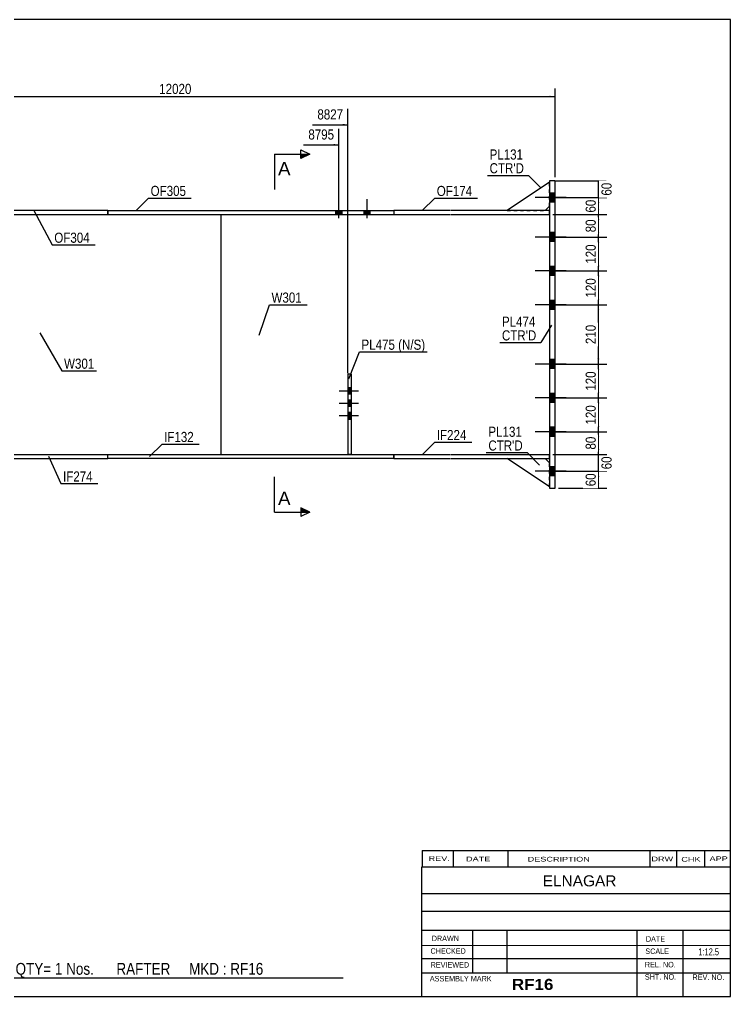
# Model space of a CAD drawing. Header units: millimetres. Extents: x 2 to 405, y 5 to 282.
# Drawn here: x 203.3 to 405, y 5 to 282 of the extents above; entities that cross this region are included whole.
import ezdxf

# ---------------------------------------------------------------- set-up
doc = ezdxf.new("R2010")
doc.units = ezdxf.units.MM
doc.linetypes.add('DXK_LINE_DOT1', pattern=[1.8814, 0.9407, -0.9407])
doc.styles.add('Arial', font='ARIAL.TTF', dxfattribs={"height": 0.2})
doc.styles.add('Arial Bold', font='ARIALBD.TTF', dxfattribs={"height": 0.2})
doc.styles.add('Arial Narrow', font='ARIALN.TTF', dxfattribs={"height": 0.2})

# ---------------------------------------------------------------- blocks, each defined once
blk = doc.blocks.new('Unknown-625697759-1211')
at = {"color": 5, "linetype": 'Continuous'}
for p, q in [((405, 282), (5, 282)), ((5, 282), (5, 5)), ((405, 5), (405, 282)), ((5, 5), (405, 5))]:
    blk.add_line(p, q, dxfattribs=at)
at = {"color": 174, "linetype": 'Continuous', "style": 'Arial'}
blk.add_text('Tekla structures', height=1.9102, rotation=90, dxfattribs=at).set_placement((4.5, 5.5))
blk = doc.blocks.new('Bolt-625697759-1243 - 1232')
at = {"linetype": 'Continuous'}
for points in [[(293.04, 226.7), (294.8, 226.7), (294.8, 227.9), (293.04, 227.9)], [(293.04, 226.69), (294.8, 226.69), (294.8, 227.89), (293.04, 227.89)], [(301.04, 226.7), (302.8, 226.7), (302.8, 227.9), (301.04, 227.9)], [(301.04, 226.69), (302.8, 226.69), (302.8, 227.89), (301.04, 227.89)]]:
    blk.add_hatch(color=3, dxfattribs=at).paths.add_polyline_path(points)
at = {"color": 3, "linetype": 'Continuous'}
for p, q in [((293.92, 225.66), (293.92, 231.1)), ((293.92, 225.65), (293.92, 231.09)), ((301.92, 225.66), (301.92, 231.1)), ((301.92, 225.65), (301.92, 231.09)), ((293.04, 226.7), (293.04, 227.9)), ((293.04, 226.69), (293.04, 227.89)), ((294.8, 226.7), (294.8, 227.9)), ((294.8, 226.69), (294.8, 227.89)), ((301.04, 226.7), (301.04, 227.9)), ((301.04, 226.69), (301.04, 227.89)), ((302.8, 226.7), (302.8, 227.9)), ((302.8, 226.69), (302.8, 227.89))]:
    blk.add_line(p, q, dxfattribs=at)
blk = doc.blocks.new('Bolt-625697759-1241 - 1232')
at = {"linetype": 'Continuous'}
for points in [[(297.44, 175.78), (297.44, 177.54), (296.48, 177.54), (296.48, 175.78)], [(297.44, 172.29), (297.44, 174.05), (296.48, 174.05), (296.48, 172.29)], [(297.44, 168.8), (297.44, 170.56), (296.48, 170.56), (296.48, 168.8)]]:
    blk.add_hatch(color=3, dxfattribs=at).paths.add_polyline_path(points)
at = {"color": 3, "linetype": 'Continuous'}
for p, q in [((297.44, 177.54), (296.48, 177.54)), ((299.44, 176.66), (294, 176.66)), ((297.44, 175.78), (296.48, 175.78)), ((299.44, 173.17), (294, 173.17)), ((297.44, 174.05), (296.48, 174.05)), ((297.44, 172.29), (296.48, 172.29)), ((299.44, 169.68), (294, 169.68)), ((297.44, 170.56), (296.48, 170.56)), ((297.44, 168.8), (296.48, 168.8))]:
    blk.add_line(p, q, dxfattribs=at)
blk = doc.blocks.new('Bolt-625697759-1245 - 1232')
at = {"linetype": 'Continuous'}
for points in [[(353.62, 232.78), (353.62, 230.22), (355.22, 230.22), (355.22, 232.78)], [(353.62, 232.78), (353.62, 230.22), (355.22, 230.22), (355.22, 232.78)], [(353.62, 221.58), (353.62, 219.02), (355.22, 219.02), (355.22, 221.58)], [(353.62, 221.58), (353.62, 219.02), (355.22, 219.02), (355.22, 221.58)], [(353.62, 211.98), (353.62, 209.42), (355.22, 209.42), (355.22, 211.98)], [(353.62, 211.98), (353.62, 209.42), (355.22, 209.42), (355.22, 211.98)], [(353.62, 202.38), (353.62, 199.82), (355.22, 199.82), (355.22, 202.38)], [(353.62, 202.38), (353.62, 199.82), (355.22, 199.82), (355.22, 202.38)], [(353.62, 185.58), (353.62, 183.02), (355.22, 183.02), (355.22, 185.58)], [(353.62, 185.58), (353.62, 183.02), (355.22, 183.02), (355.22, 185.58)], [(353.62, 175.98), (353.62, 173.42), (355.22, 173.42), (355.22, 175.98)], [(353.62, 175.98), (353.62, 173.42), (355.22, 173.42), (355.22, 175.98)], [(353.62, 166.38), (353.62, 163.82), (355.22, 163.82), (355.22, 166.38)], [(353.62, 166.38), (353.62, 163.82), (355.22, 163.82), (355.22, 166.38)], [(353.62, 155.18), (353.62, 152.62), (355.22, 152.62), (355.22, 155.18)], [(353.62, 155.18), (353.62, 152.62), (355.22, 152.62), (355.22, 155.18)]]:
    blk.add_hatch(color=3, dxfattribs=at).paths.add_polyline_path(points)
at = {"color": 3, "linetype": 'Continuous'}
for p, q in [((355.22, 232.78), (353.62, 232.78)), ((355.22, 232.78), (353.62, 232.78)), ((358.34, 231.5), (349.62, 231.5)), ((358.34, 231.5), (349.62, 231.5)), ((355.22, 230.22), (353.62, 230.22)), ((355.22, 230.22), (353.62, 230.22)), ((358.34, 220.3), (349.62, 220.3)), ((358.34, 220.3), (349.62, 220.3)), ((355.22, 221.58), (353.62, 221.58)), ((355.22, 221.58), (353.62, 221.58)), ((355.22, 219.02), (353.62, 219.02)), ((355.22, 219.02), (353.62, 219.02)), ((358.34, 210.7), (349.62, 210.7)), ((358.34, 210.7), (349.62, 210.7)), ((355.22, 211.98), (353.62, 211.98)), ((355.22, 211.98), (353.62, 211.98)), ((355.22, 209.42), (353.62, 209.42)), ((355.22, 209.42), (353.62, 209.42)), ((355.22, 202.38), (353.62, 202.38)), ((355.22, 202.38), (353.62, 202.38)), ((358.34, 201.1), (349.62, 201.1)), ((358.34, 201.1), (349.62, 201.1)), ((355.22, 199.82), (353.62, 199.82)), ((355.22, 199.82), (353.62, 199.82)), ((358.34, 184.3), (349.62, 184.3)), ((358.34, 184.3), (349.62, 184.3)), ((355.22, 185.58), (353.62, 185.58)), ((355.22, 185.58), (353.62, 185.58)), ((355.22, 183.02), (353.62, 183.02)), ((355.22, 183.02), (353.62, 183.02)), ((358.34, 174.7), (349.62, 174.7)), ((358.34, 174.7), (349.62, 174.7)), ((355.22, 175.98), (353.62, 175.98)), ((355.22, 175.98), (353.62, 175.98)), ((355.22, 173.42), (353.62, 173.42)), ((355.22, 173.42), (353.62, 173.42)), ((355.22, 166.38), (353.62, 166.38)), ((355.22, 166.38), (353.62, 166.38)), ((358.34, 165.1), (349.62, 165.1)), ((358.34, 165.1), (349.62, 165.1)), ((355.22, 163.82), (353.62, 163.82)), ((355.22, 163.82), (353.62, 163.82)), ((355.22, 155.18), (353.62, 155.18)), ((355.22, 155.18), (353.62, 155.18)), ((358.34, 153.9), (349.62, 153.9)), ((358.34, 153.9), (349.62, 153.9)), ((355.22, 152.62), (353.62, 152.62)), ((355.22, 152.62), (353.62, 152.62))]:
    blk.add_line(p, q, dxfattribs=at)
blk = doc.blocks.new('Part-625697759-1312 - 1232')
at = {"color": 2, "linetype": 'Continuous'}
for p, q in [((309.52, 157.5), (309.52, 158.7)), ((309.52, 158.7), (325.52, 158.7)), ((325.62, 158.7), (353.62, 158.7)), ((353.62, 157.5), (353.62, 158.7)), ((309.52, 157.5), (325.52, 157.5)), ((325.62, 157.5), (353.62, 157.5))]:
    blk.add_line(p, q, dxfattribs=at)
blk = doc.blocks.new('Part-625697759-1263 - 1232')
at = {"color": 7, "linetype": 'DXK_LINE_DOT1'}
for p, q in [((141.37, 226.7), (141.37, 158.7)), ((141.37, 226.7), (169.37, 226.7)), ((169.47, 226.7), (212.24, 226.7)), ((212.34, 226.7), (244.34, 226.7)), ((244.44, 226.7), (260.44, 226.7)), ((141.37, 158.7), (169.37, 158.7)), ((169.47, 158.7), (212.24, 158.7)), ((212.34, 158.7), (244.34, 158.7)), ((244.44, 158.7), (260.44, 158.7))]:
    blk.add_line(p, q, dxfattribs=at)
at = {"color": 2, "linetype": 'Continuous'}
blk.add_line((260.44, 226.7), (260.44, 158.7), dxfattribs=at)
blk = doc.blocks.new('Part-625697759-1285 - 1232')
at = {"color": 2, "linetype": 'Continuous'}
for p, q in [((297.44, 181.49), (296.48, 181.49)), ((296.48, 181.49), (296.48, 158.7)), ((297.44, 158.7), (297.44, 181.49)), ((296.48, 168.69), (297.44, 168.69))]:
    blk.add_line(p, q, dxfattribs=at)
at = {"color": 7, "linetype": 'DXK_LINE_DOT1'}
blk.add_line((297.44, 158.7), (296.48, 158.7), dxfattribs=at)
blk = doc.blocks.new('Part-625697759-1334 - 1232')
at = {"color": 2, "linetype": 'Continuous'}
for p, q in [((228.34, 157.5), (228.34, 158.7)), ((228.34, 158.7), (244.34, 158.7)), ((244.44, 158.7), (276.44, 158.7)), ((276.54, 158.7), (309.52, 158.7)), ((309.52, 158.7), (309.52, 157.5)), ((244.34, 157.5), (228.34, 157.5)), ((276.44, 157.5), (244.44, 157.5)), ((309.52, 157.5), (276.54, 157.5))]:
    blk.add_line(p, q, dxfattribs=at)
blk = doc.blocks.new('Part-625697759-1356 - 1232')
at = {"color": 2, "linetype": 'Continuous'}
for p, q in [((141.37, 157.5), (141.37, 158.7)), ((141.37, 158.7), (169.37, 158.7)), ((169.47, 158.7), (212.24, 158.7)), ((212.34, 158.7), (228.34, 158.7)), ((228.34, 157.5), (228.34, 158.7)), ((141.37, 157.5), (169.37, 157.5)), ((169.47, 157.5), (212.24, 157.5)), ((212.34, 157.5), (228.34, 157.5))]:
    blk.add_line(p, q, dxfattribs=at)
blk = doc.blocks.new('Part-625697759-1502 - 1232')
at = {"color": 2, "linetype": 'Continuous'}
for p, q in [((353.62, 235.9), (341.62, 227.9)), ((352.42, 227.9), (353.62, 229.1))]:
    blk.add_line(p, q, dxfattribs=at)
at = {"color": 7, "linetype": 'DXK_LINE_DOT1'}
for p, q in [((353.62, 229.1), (353.62, 235.9)), ((341.62, 227.9), (352.42, 227.9))]:
    blk.add_line(p, q, dxfattribs=at)
blk = doc.blocks.new('Part-625697759-1378 - 1232')
at = {"color": 2, "linetype": 'Continuous'}
blk.add_line((260.44, 226.7), (260.44, 158.7), dxfattribs=at)
at = {"color": 7, "linetype": 'DXK_LINE_DOT1'}
for p, q in [((260.44, 226.7), (276.44, 226.7)), ((276.54, 226.7), (325.52, 226.7)), ((325.62, 226.7), (353.62, 226.7)), ((353.62, 226.7), (353.62, 158.7)), ((260.44, 158.7), (276.44, 158.7)), ((276.54, 158.7), (296.48, 158.7)), ((297.44, 158.7), (325.52, 158.7)), ((325.62, 158.7), (353.62, 158.7))]:
    blk.add_line(p, q, dxfattribs=at)
blk = doc.blocks.new('Part-625697759-1400 - 1232')
at = {"color": 2, "linetype": 'Continuous'}
for p, q in [((309.52, 227.9), (309.52, 226.7)), ((325.52, 227.9), (309.52, 227.9)), ((353.62, 227.9), (325.62, 227.9)), ((353.62, 226.7), (353.62, 227.9)), ((309.52, 226.7), (325.52, 226.7)), ((325.62, 226.7), (353.62, 226.7))]:
    blk.add_line(p, q, dxfattribs=at)
blk = doc.blocks.new('Part-625697759-1422 - 1232')
at = {"color": 2, "linetype": 'Continuous'}
for p, q in [((228.34, 227.9), (228.34, 226.7)), ((228.34, 227.9), (244.34, 227.9)), ((244.44, 227.9), (276.44, 227.9)), ((276.54, 227.9), (309.52, 227.9)), ((309.52, 227.9), (309.52, 226.7)), ((228.34, 226.7), (244.34, 226.7)), ((244.44, 226.7), (276.44, 226.7)), ((276.54, 226.7), (309.52, 226.7))]:
    blk.add_line(p, q, dxfattribs=at)
blk = doc.blocks.new('Part-625697759-1444 - 1232')
at = {"color": 2, "linetype": 'Continuous'}
for p, q in [((141.37, 227.9), (141.37, 226.7)), ((169.37, 227.9), (141.37, 227.9)), ((212.24, 227.9), (169.47, 227.9)), ((228.34, 227.9), (212.34, 227.9)), ((228.34, 226.7), (228.34, 227.9)), ((141.37, 226.7), (169.37, 226.7)), ((169.47, 226.7), (212.24, 226.7)), ((212.34, 226.7), (228.34, 226.7))]:
    blk.add_line(p, q, dxfattribs=at)
blk = doc.blocks.new('Part-625697759-1497 - 1232')
at = {"color": 2, "linetype": 'Continuous'}
for p, q in [((353.62, 149.5), (341.62, 157.5)), ((352.42, 157.5), (353.62, 156.3))]:
    blk.add_line(p, q, dxfattribs=at)
at = {"color": 7, "linetype": 'DXK_LINE_DOT1'}
for p, q in [((341.62, 157.5), (352.42, 157.5)), ((353.62, 149.5), (353.62, 156.3))]:
    blk.add_line(p, q, dxfattribs=at)
blk = doc.blocks.new('Part-625697759-1531 - 1232')
at = {"color": 2, "linetype": 'Continuous'}
for p, q in [((355.22, 236.3), (353.62, 236.3)), ((353.62, 236.3), (353.62, 149.1)), ((355.22, 149.1), (355.22, 236.3)), ((353.62, 149.1), (355.22, 149.1))]:
    blk.add_line(p, q, dxfattribs=at)
blk = doc.blocks.new('StraightDimension-625697759-1709 - 1232')
at = {"linetype": 'Continuous'}
for points in [[(367.27, 218.79), (367.52, 220.29), (367.77, 218.79)], [(367.77, 212.2), (367.52, 210.7), (367.27, 212.2)]]:
    blk.add_hatch(color=7, dxfattribs=at).paths.add_polyline_path(points)
at = {"color": 7, "linetype": 'Continuous'}
for p, q in [((354.62, 220.29), (369.92, 220.29)), ((367.52, 210.7), (367.52, 220.29)), ((354.62, 210.7), (369.92, 210.7))]:
    blk.add_line(p, q, dxfattribs=at)
at = {"color": 0}
blk.add_wipeout([(367.37, 218.84), (363.17, 218.84), (363.17, 212.16), (367.37, 212.16)], dxfattribs=at)
at = {"color": 3, "style": 'Arial Narrow'}
blk.add_text('120', height=2.863, rotation=90.0002, dxfattribs=at).set_placement((366.77, 212.76))
blk = doc.blocks.new('StraightDimension-625697759-1559 - 1232')
at = {"linetype": 'Continuous'}
blk.add_hatch(color=7, dxfattribs=at).paths.add_polyline_path([(294.98, 252.43), (296.48, 252.18), (294.98, 251.93)])
at = {"color": 7, "linetype": 'Continuous'}
for p, q in [((296.48, 181.72), (296.48, 256.68)), ((286.42, 252.18), (296.48, 252.18))]:
    blk.add_line(p, q, dxfattribs=at)
at = {"color": 0}
blk.add_wipeout([(295.71, 253.08), (295.71, 257.28), (287.2, 257.28), (287.2, 253.08)], dxfattribs=at)
at = {"color": 3, "style": 'Arial Narrow'}
blk.add_text('8827', height=2.863, dxfattribs=at).set_placement((287.8, 253.68))
blk = doc.blocks.new('StraightDimension-625697759-1675 - 1232')
at = {"linetype": 'Continuous'}
for points in [[(367.27, 152.4), (367.52, 153.9), (367.77, 152.4)], [(367.77, 150.6), (367.52, 149.1), (367.27, 150.6)]]:
    blk.add_hatch(color=7, dxfattribs=at).paths.add_polyline_path(points)
at = {"color": 7, "linetype": 'Continuous'}
for p, q in [((354.62, 153.9), (369.92, 153.9)), ((367.52, 149.1), (367.52, 153.9)), ((356.22, 149.1), (369.92, 149.1))]:
    blk.add_line(p, q, dxfattribs=at)
at = {"color": 0}
blk.add_wipeout([(367.37, 153.93), (363.17, 153.93), (363.17, 149.07), (367.37, 149.07)], dxfattribs=at)
at = {"color": 3, "style": 'Arial Narrow'}
blk.add_text('60', height=2.863, rotation=90.0002, dxfattribs=at).set_placement((366.77, 149.67))
blk = doc.blocks.new('StraightDimension-625697759-1777 - 1232')
at = {"linetype": 'Continuous'}
for points in [[(141.27, 259.9), (139.77, 260.15), (141.27, 260.4)], [(353.72, 260.4), (355.22, 260.15), (353.72, 259.9)]]:
    blk.add_hatch(color=7, dxfattribs=at).paths.add_polyline_path(points)
at = {"color": 7, "linetype": 'Continuous'}
for p, q in [((139.77, 237.3), (139.77, 262.4)), ((355.22, 237.3), (355.22, 262.4)), ((139.77, 260.15), (355.22, 260.15))]:
    blk.add_line(p, q, dxfattribs=at)
at = {"color": 0}
blk.add_wipeout([(252.67, 260.3), (252.67, 264.5), (242.33, 264.5), (242.33, 260.3)], dxfattribs=at)
at = {"color": 3, "style": 'Arial Narrow'}
blk.add_text('12020', height=2.863, dxfattribs=at).set_placement((242.93, 260.9))
blk = doc.blocks.new('StraightDimension-625697759-1659 - 1232')
at = {"linetype": 'Continuous'}
for points in [[(367.27, 157.2), (367.52, 158.7), (367.77, 157.2)], [(367.77, 155.4), (367.52, 153.9), (367.27, 155.4)]]:
    blk.add_hatch(color=7, dxfattribs=at).paths.add_polyline_path(points)
at = {"color": 7, "linetype": 'Continuous'}
for p, q in [((354.62, 158.7), (369.77, 158.7)), ((367.52, 153.9), (367.52, 158.7)), ((354.62, 153.9), (369.77, 153.9))]:
    blk.add_line(p, q, dxfattribs=at)
at = {"color": 0}
blk.add_wipeout([(371.87, 158.73), (367.67, 158.73), (367.67, 153.87), (371.87, 153.87)], dxfattribs=at)
at = {"color": 3, "style": 'Arial Narrow'}
blk.add_text('60', height=2.863, rotation=90.0002, dxfattribs=at).set_placement((371.27, 154.47))
blk = doc.blocks.new('StraightDimension-625697759-1753 - 1232')
at = {"linetype": 'Continuous'}
for points in [[(367.27, 230), (367.52, 231.5), (367.77, 230)], [(367.77, 228.2), (367.52, 226.7), (367.27, 228.2)]]:
    blk.add_hatch(color=7, dxfattribs=at).paths.add_polyline_path(points)
at = {"color": 7, "linetype": 'Continuous'}
for p, q in [((354.62, 231.5), (369.92, 231.5)), ((367.52, 226.7), (367.52, 231.5)), ((354.62, 226.7), (369.92, 226.7))]:
    blk.add_line(p, q, dxfattribs=at)
at = {"color": 0}
blk.add_wipeout([(367.37, 231.53), (363.17, 231.53), (363.17, 226.67), (367.37, 226.67)], dxfattribs=at)
at = {"color": 3, "style": 'Arial Narrow'}
blk.add_text('60', height=2.863, rotation=90.0002, dxfattribs=at).set_placement((366.77, 227.27))
blk = doc.blocks.new('StraightDimension-625697759-1747 - 1232')
at = {"linetype": 'Continuous'}
for points in [[(367.27, 163.61), (367.52, 165.11), (367.77, 163.61)], [(367.77, 160.2), (367.52, 158.7), (367.27, 160.2)]]:
    blk.add_hatch(color=7, dxfattribs=at).paths.add_polyline_path(points)
at = {"color": 7, "linetype": 'Continuous'}
for p, q in [((354.62, 165.11), (369.92, 165.11)), ((367.52, 158.7), (367.52, 165.11)), ((354.62, 158.7), (369.92, 158.7))]:
    blk.add_line(p, q, dxfattribs=at)
at = {"color": 0}
blk.add_wipeout([(367.37, 164.33), (363.17, 164.33), (363.17, 159.48), (367.37, 159.48)], dxfattribs=at)
at = {"color": 3, "style": 'Arial Narrow'}
blk.add_text('80', height=2.863, rotation=90.0002, dxfattribs=at).set_placement((366.77, 160.08))
blk = doc.blocks.new('StraightDimension-625697759-1732 - 1232')
at = {"linetype": 'Continuous'}
for points in [[(367.27, 234.8), (367.52, 236.3), (367.77, 234.8)], [(367.77, 233), (367.52, 231.5), (367.27, 233)]]:
    blk.add_hatch(color=7, dxfattribs=at).paths.add_polyline_path(points)
at = {"color": 7, "linetype": 'Continuous'}
for p, q in [((355.42, 236.3), (369.77, 236.3)), ((367.52, 231.5), (367.52, 236.3)), ((354.62, 231.5), (369.77, 231.5))]:
    blk.add_line(p, q, dxfattribs=at)
at = {"color": 0}
blk.add_wipeout([(371.87, 236.33), (367.67, 236.33), (367.67, 231.47), (371.87, 231.47)], dxfattribs=at)
at = {"color": 3, "style": 'Arial Narrow'}
blk.add_text('60', height=2.863, rotation=90.0002, dxfattribs=at).set_placement((371.27, 232.07))
blk = doc.blocks.new('StraightDimension-625697759-1725 - 1232')
at = {"linetype": 'Continuous'}
for points in [[(367.27, 199.6), (367.52, 201.1), (367.77, 199.6)], [(367.77, 185.8), (367.52, 184.3), (367.27, 185.8)]]:
    blk.add_hatch(color=7, dxfattribs=at).paths.add_polyline_path(points)
at = {"color": 7, "linetype": 'Continuous'}
for p, q in [((354.62, 201.1), (369.92, 201.1)), ((367.52, 184.3), (367.52, 201.1)), ((354.62, 184.3), (369.92, 184.3))]:
    blk.add_line(p, q, dxfattribs=at)
at = {"color": 0}
blk.add_wipeout([(367.37, 196.04), (363.17, 196.04), (363.17, 189.36), (367.37, 189.36)], dxfattribs=at)
at = {"color": 3, "style": 'Arial Narrow'}
blk.add_text('210', height=2.863, rotation=90.0002, dxfattribs=at).set_placement((366.77, 189.96))
blk = doc.blocks.new('StraightDimension-625697759-1582 - 1232')
at = {"linetype": 'Continuous'}
blk.add_hatch(color=7, dxfattribs=at).paths.add_polyline_path([(292.42, 246.73), (293.92, 246.48), (292.42, 246.23)])
at = {"color": 7, "linetype": 'Continuous'}
for p, q in [((293.92, 230.95), (293.92, 250.98)), ((283.86, 246.48), (293.92, 246.48))]:
    blk.add_line(p, q, dxfattribs=at)
at = {"color": 0}
blk.add_wipeout([(293.15, 247.38), (293.15, 251.58), (284.64, 251.58), (284.64, 247.38)], dxfattribs=at)
at = {"color": 3, "style": 'Arial Narrow'}
blk.add_text('8795', height=2.863, dxfattribs=at).set_placement((285.24, 247.98))
blk = doc.blocks.new('StraightDimension-625697759-1692 - 1232')
at = {"linetype": 'Continuous'}
for points in [[(367.27, 182.8), (367.52, 184.3), (367.77, 182.8)], [(367.77, 176.2), (367.52, 174.7), (367.27, 176.2)]]:
    blk.add_hatch(color=7, dxfattribs=at).paths.add_polyline_path(points)
at = {"color": 7, "linetype": 'Continuous'}
for p, q in [((354.62, 184.3), (369.92, 184.3)), ((367.52, 174.7), (367.52, 184.3)), ((354.62, 174.7), (369.92, 174.7))]:
    blk.add_line(p, q, dxfattribs=at)
at = {"color": 0}
blk.add_wipeout([(367.37, 182.84), (363.17, 182.84), (363.17, 176.16), (367.37, 176.16)], dxfattribs=at)
at = {"color": 3, "style": 'Arial Narrow'}
blk.add_text('120', height=2.863, rotation=90.0002, dxfattribs=at).set_placement((366.77, 176.76))
blk = doc.blocks.new('StraightDimension-625697759-1699 - 1232')
at = {"linetype": 'Continuous'}
for points in [[(367.27, 173.2), (367.52, 174.7), (367.77, 173.2)], [(367.77, 166.61), (367.52, 165.11), (367.27, 166.61)]]:
    blk.add_hatch(color=7, dxfattribs=at).paths.add_polyline_path(points)
at = {"color": 7, "linetype": 'Continuous'}
for p, q in [((354.62, 174.7), (369.92, 174.7)), ((367.52, 165.11), (367.52, 174.7)), ((354.62, 165.11), (369.92, 165.11))]:
    blk.add_line(p, q, dxfattribs=at)
at = {"color": 0}
blk.add_wipeout([(367.37, 173.25), (363.17, 173.25), (363.17, 166.56), (367.37, 166.56)], dxfattribs=at)
at = {"color": 3, "style": 'Arial Narrow'}
blk.add_text('120', height=2.863, rotation=90.0002, dxfattribs=at).set_placement((366.77, 167.16))
blk = doc.blocks.new('StraightDimension-625697759-1718 - 1232')
at = {"linetype": 'Continuous'}
for points in [[(367.27, 209.2), (367.52, 210.7), (367.77, 209.2)], [(367.77, 202.6), (367.52, 201.1), (367.27, 202.6)]]:
    blk.add_hatch(color=7, dxfattribs=at).paths.add_polyline_path(points)
at = {"color": 7, "linetype": 'Continuous'}
for p, q in [((354.62, 210.7), (369.92, 210.7)), ((367.52, 201.1), (367.52, 210.7)), ((354.62, 201.1), (369.92, 201.1))]:
    blk.add_line(p, q, dxfattribs=at)
at = {"color": 0}
blk.add_wipeout([(367.37, 209.24), (363.17, 209.24), (363.17, 202.56), (367.37, 202.56)], dxfattribs=at)
at = {"color": 3, "style": 'Arial Narrow'}
blk.add_text('120', height=2.863, rotation=90.0002, dxfattribs=at).set_placement((366.77, 203.16))
blk = doc.blocks.new('StraightDimension-625697759-1769 - 1232')
at = {"linetype": 'Continuous'}
for points in [[(367.27, 225.2), (367.52, 226.7), (367.77, 225.2)], [(367.77, 221.79), (367.52, 220.29), (367.27, 221.79)]]:
    blk.add_hatch(color=7, dxfattribs=at).paths.add_polyline_path(points)
at = {"color": 7, "linetype": 'Continuous'}
for p, q in [((354.62, 226.7), (369.92, 226.7)), ((367.52, 220.29), (367.52, 226.7)), ((354.62, 220.29), (369.92, 220.29))]:
    blk.add_line(p, q, dxfattribs=at)
at = {"color": 0}
blk.add_wipeout([(367.37, 225.93), (363.17, 225.93), (363.17, 221.07), (367.37, 221.07)], dxfattribs=at)
at = {"color": 3, "style": 'Arial Narrow'}
blk.add_text('80', height=2.863, rotation=90.0002, dxfattribs=at).set_placement((366.77, 221.67))
blk = doc.blocks.new('CBS_CALLOFF-625697759-3782')
at = {"color": 7, "linetype": 'Continuous'}
blk.add_line((178.88, 10.27), (295.11, 10.25), dxfattribs=at)
at = {"color": 3, "linetype": 'Continuous', "style": 'Arial Narrow'}
blk.add_text('QTY= 1 Nos.      RAFTER     MKD : RF16', height=3.3405, dxfattribs=at).set_placement((202.17, 11.16))
blk = doc.blocks.new('CBS_NAME_BLOG-625697759-3783')
at = {"color": 7, "linetype": 'Continuous'}
for p, q in [((317.41, 41.75), (404.93, 41.75)), ((317.41, 5.04), (317.41, 41.75)), ((317.41, 34.21), (404.93, 34.21)), ((317.48, 29.16), (405, 29.16)), ((317.41, 23.79), (404.93, 23.79)), ((331.93, 11.68), (331.93, 23.78)), ((341.62, 11.71), (341.62, 23.78)), ((378.53, 5.04), (378.53, 23.77)), ((391.58, 5.04), (391.58, 23.78)), ((317.42, 19.49), (405, 19.51)), ((317.41, 15.74), (404.93, 15.74)), ((317.41, 11.7), (404.93, 11.7)), ((317.41, 5), (405, 5))]:
    blk.add_line(p, q, dxfattribs=at)
at = {"color": 3, "linetype": 'Continuous', "style": 'Arial'}
blk.add_text('ELNAGAR', height=3.133, dxfattribs=at).set_placement((351.73, 36.22))
at = {"color": 3, "linetype": 'Continuous'}
for s, height, style, width, p in [('DRAWN', 1.566, 'Arial', 0.9, (320.24, 20.68)), ('DATE', 1.566, 'Arial', 0.9, (381, 20.52)), ('CHECKED', 1.566, 'Arial', 0.9, (319.89, 17.11)), ('SCALE', 1.566, 'Arial', 0.9, (380.85, 17.04)), ('1:12.5', 1.957, 'Arial Narrow', 0.9, (395.9, 16.68)), ('REVIEWED', 1.566, 'Arial', 0.9, (319.93, 13.19)), ('REL. NO.', 1.566, 'Arial', 0.9, (380.71, 13.24)), ('SHT. NO.', 1.566, 'Arial', 0.9, (380.71, 9.77)), ('REV. NO.', 1.566, 'Arial', 0.9, (394.23, 9.68)), ('ASSEMBLY MARK', 1.5663, 'Arial', 0.9, (319.71, 9.26)), ('RF16', 3.131, 'Arial Bold', 1.1, (342.99, 6.86))]:
    blk.add_text(s, height=height, dxfattribs=dict(at, style=style, width=width)).set_placement(p)
blk = doc.blocks.new('CBS_REVISION-625697759-3784')
at = {"color": 7, "linetype": 'Continuous'}
for p, q in [((317.49, 46.38), (404.99, 46.38)), ((317.49, 46.38), (317.49, 41.75)), ((326.29, 46.38), (326.29, 41.75)), ((341.88, 46.38), (341.88, 41.81)), ((382.14, 46.38), (382.14, 41.75)), ((389.68, 46.38), (389.68, 41.75)), ((397.63, 46.38), (397.63, 41.75)), ((317.49, 41.75), (404.99, 41.75))]:
    blk.add_line(p, q, dxfattribs=at)
at = {"color": 7, "style": 'Arial Narrow', "width": 1.7}
for s, height, p in [('REV.', 1.326, (319.35, 43.43)), ('DATE', 1.326, (329.98, 43.31)), ('DESCRIPTION', 1.3257, (347.46, 43.26)), ('DRW', 1.326, (382.57, 43.32)), ('CHK', 1.326, (391.06, 43.23)), ('APP', 1.326, (399.06, 43.38))]:
    blk.add_text(s, height=height, dxfattribs=at).set_placement(p)
blk = doc.blocks.new('Mark-625697759-1308 - 1232')
at = {"color": 0}
blk.add_wipeout([(330.08, 162.76), (330.08, 165.76), (321.68, 165.76), (321.68, 162.76)], dxfattribs=at)
blk.add_wipeout([(330.08, 162.76), (330.08, 165.76), (321.68, 165.76), (321.68, 162.76)], dxfattribs=at)
at = {"color": 7, "linetype": 'Continuous'}
for p, q in [((317.54, 158.62), (321.08, 162.16)), ((321.08, 162.16), (331.58, 162.16))]:
    blk.add_line(p, q, dxfattribs=at)
at = {"color": 3, "style": 'Arial Narrow'}
blk.add_text('IF224', height=2.863, dxfattribs=at).set_placement((321.68, 162.76))
blk = doc.blocks.new('Mark-625697759-1258 - 1232')
at = {"color": 0}
blk.add_wipeout([(224.52, 182.99), (224.52, 185.99), (215.93, 185.99), (215.93, 182.99)], dxfattribs=at)
blk.add_wipeout([(224.52, 182.99), (224.52, 185.99), (215.93, 185.99), (215.93, 182.99)], dxfattribs=at)
at = {"color": 7, "linetype": 'Continuous'}
for p, q in [((209.04, 193.19), (215.33, 182.39)), ((215.33, 182.39), (225.12, 182.39))]:
    blk.add_line(p, q, dxfattribs=at)
at = {"color": 3, "style": 'Arial Narrow'}
blk.add_text('W301', height=2.863, dxfattribs=at).set_placement((215.93, 182.99))
blk = doc.blocks.new('Mark-625697759-1440 - 1232')
at = {"color": 0}
blk.add_wipeout([(223.21, 218.71), (223.21, 221.71), (213.16, 221.71), (213.16, 218.71)], dxfattribs=at)
blk.add_wipeout([(223.21, 218.71), (223.21, 221.71), (213.16, 221.71), (213.16, 218.71)], dxfattribs=at)
at = {"color": 7, "linetype": 'Continuous'}
for p, q in [((207.32, 227.9), (212.56, 218.11)), ((212.56, 218.11), (224.71, 218.11))]:
    blk.add_line(p, q, dxfattribs=at)
at = {"color": 3, "style": 'Arial Narrow'}
blk.add_text('OF304', height=2.863, dxfattribs=at).set_placement((213.16, 218.71))
blk = doc.blocks.new('Mark-625697759-1281 - 1232')
at = {"color": 0}
blk.add_wipeout([(309.82, 188.37), (309.82, 191.37), (300.31, 191.37), (300.31, 188.37)], dxfattribs=at)
blk.add_wipeout([(309.82, 188.37), (309.82, 191.37), (300.31, 191.37), (300.31, 188.37)], dxfattribs=at)
at = {"color": 7, "linetype": 'Continuous'}
blk.add_line((296.7, 180.08), (299.71, 187.77), dxfattribs=at)
at = {"color": 0}
blk.add_wipeout([(318.38, 188.37), (318.38, 191.37), (310.72, 191.37), (310.72, 188.37)], dxfattribs=at)
blk.add_wipeout([(318.38, 188.37), (318.38, 191.37), (310.72, 191.37), (310.72, 188.37)], dxfattribs=at)
at = {"color": 7, "linetype": 'Continuous'}
blk.add_line((299.71, 187.77), (318.98, 187.77), dxfattribs=at)
at = {"color": 3, "style": 'Arial Narrow'}
for s, p in [('PL475', (300.31, 188.37)), ('(N/', (310.72, 188.37)), ('S)', (315.09, 188.37))]:
    blk.add_text(s, height=2.863, dxfattribs=at).set_placement(p)
blk = doc.blocks.new('SectionMark-625697759-1787 - 1232')
at = {"linetype": 'Continuous'}
for points in [[(283.13, 242.57), (283.13, 243.82), (285.63, 243.82)], [(283.13, 142.33), (283.13, 143.58), (285.63, 142.33)]]:
    blk.add_hatch(color=30, dxfattribs=at).paths.add_polyline_path(points)
at = {"color": 30, "linetype": 'Continuous'}
for p, q in [((275.63, 243.82), (285.63, 243.82)), ((283.13, 242.57), (283.13, 245.07)), ((283.13, 245.07), (285.63, 243.82)), ((285.63, 243.82), (283.13, 242.57)), ((275.63, 142.33), (285.63, 142.33)), ((285.63, 142.33), (283.13, 143.58)), ((283.13, 143.58), (283.13, 141.08)), ((285.63, 142.33), (283.13, 141.08))]:
    blk.add_line(p, q, dxfattribs=at)
at = {"color": 0, "linetype": 'Continuous'}
for points in [[(280.18, 237.82), (280.18, 241.82), (276.63, 241.82), (276.63, 237.82)], [(280.18, 144.33), (280.18, 148.33), (276.63, 148.33), (276.63, 144.33)]]:
    blk.add_wipeout(points, dxfattribs=at)
at = {"color": 30, "linetype": 'Continuous'}
for p, q in [((275.63, 243.82), (275.63, 233.82)), ((275.63, 142.33), (275.63, 152.33))]:
    blk.add_line(p, q, dxfattribs=at)
at = {"color": 96, "linetype": 'Continuous', "style": 'Arial'}
for p in [(276.63, 237.82), (276.63, 144.33)]:
    blk.add_text('A', height=3.82, dxfattribs=at).set_placement(p)
blk = doc.blocks.new('Mark-625697759-1418 - 1232')
at = {"color": 0}
blk.add_wipeout([(250.54, 231.98), (250.54, 234.98), (240.49, 234.98), (240.49, 231.98)], dxfattribs=at)
blk.add_wipeout([(250.54, 231.98), (250.54, 234.98), (240.49, 234.98), (240.49, 231.98)], dxfattribs=at)
at = {"color": 7, "linetype": 'Continuous'}
for p, q in [((236.36, 227.84), (239.89, 231.38)), ((239.89, 231.38), (252.04, 231.38))]:
    blk.add_line(p, q, dxfattribs=at)
at = {"color": 3, "style": 'Arial Narrow'}
blk.add_text('OF305', height=2.863, dxfattribs=at).set_placement((240.49, 231.98))
blk = doc.blocks.new('Mark-625697759-1330 - 1232')
at = {"color": 0}
blk.add_wipeout([(252.73, 162.21), (252.73, 165.21), (244.32, 165.21), (244.32, 162.21)], dxfattribs=at)
blk.add_wipeout([(252.73, 162.21), (252.73, 165.21), (244.32, 165.21), (244.32, 162.21)], dxfattribs=at)
at = {"color": 7, "linetype": 'Continuous'}
for p, q in [((240.19, 158.08), (243.72, 161.61)), ((243.72, 161.61), (254.23, 161.61))]:
    blk.add_line(p, q, dxfattribs=at)
at = {"color": 3, "style": 'Arial Narrow'}
blk.add_text('IF132', height=2.863, dxfattribs=at).set_placement((244.32, 162.21))
blk = doc.blocks.new('Mark-625697759-1352 - 1232')
at = {"color": 0}
blk.add_wipeout([(224.05, 151), (224.05, 154), (215.64, 154), (215.64, 151)], dxfattribs=at)
blk.add_wipeout([(224.05, 151), (224.05, 154), (215.64, 154), (215.64, 151)], dxfattribs=at)
at = {"color": 7, "linetype": 'Continuous'}
for p, q in [((211.48, 158.2), (215.04, 150.4)), ((215.04, 150.4), (225.55, 150.4))]:
    blk.add_line(p, q, dxfattribs=at)
at = {"color": 3, "style": 'Arial Narrow'}
blk.add_text('IF274', height=2.863, dxfattribs=at).set_placement((215.64, 151))
blk = doc.blocks.new('Mark-625697759-1374 - 1232')
at = {"color": 0}
blk.add_wipeout([(283.37, 201.73), (283.37, 204.73), (274.79, 204.73), (274.79, 201.73)], dxfattribs=at)
blk.add_wipeout([(283.37, 201.73), (283.37, 204.73), (274.79, 204.73), (274.79, 201.73)], dxfattribs=at)
at = {"color": 7, "linetype": 'Continuous'}
for p, q in [((271.29, 192.51), (274.19, 201.13)), ((274.19, 201.13), (284.87, 201.13))]:
    blk.add_line(p, q, dxfattribs=at)
at = {"color": 3, "style": 'Arial Narrow'}
blk.add_text('W301', height=2.863, dxfattribs=at).set_placement((274.79, 201.73))
blk = doc.blocks.new('Mark-625697759-1396 - 1232')
at = {"color": 0}
blk.add_wipeout([(331.73, 231.96), (331.73, 234.96), (321.68, 234.96), (321.68, 231.96)], dxfattribs=at)
blk.add_wipeout([(331.73, 231.96), (331.73, 234.96), (321.68, 234.96), (321.68, 231.96)], dxfattribs=at)
at = {"color": 7, "linetype": 'Continuous'}
for p, q in [((317.54, 227.82), (321.08, 231.36)), ((321.08, 231.36), (333.23, 231.36))]:
    blk.add_line(p, q, dxfattribs=at)
at = {"color": 3, "style": 'Arial Narrow'}
blk.add_text('OF174', height=2.863, dxfattribs=at).set_placement((321.68, 231.96))
blk = doc.blocks.new('Mark-625697759-1493 - 1232')
at = {"color": 0}
blk.add_wipeout([(345.83, 163.69), (345.83, 166.69), (336.32, 166.69), (336.32, 163.69)], dxfattribs=at)
blk.add_wipeout([(345.83, 163.69), (345.83, 166.69), (336.32, 166.69), (336.32, 163.69)], dxfattribs=at)
blk.add_wipeout([(346.08, 159.79), (346.08, 162.79), (336.32, 162.79), (336.32, 159.79)], dxfattribs=at)
blk.add_wipeout([(346.08, 159.79), (346.08, 162.79), (336.32, 162.79), (336.32, 159.79)], dxfattribs=at)
at = {"color": 7, "linetype": 'Continuous'}
for p in [(335.72, 159.19), (350.86, 155.65)]:
    blk.add_line(p, (347.33, 159.19), dxfattribs=at)
at = {"color": 3, "style": 'Arial Narrow'}
blk.add_text('PL131', height=2.863, dxfattribs=at).set_placement((336.32, 163.69))
at = {"color": 1, "style": 'Arial Narrow'}
blk.add_text("CTR'D", height=2.863, dxfattribs=at).set_placement((336.32, 159.79))
blk = doc.blocks.new('Mark-625697759-1498 - 1232')
at = {"color": 0}
blk.add_wipeout([(346.17, 242.31), (346.17, 245.31), (336.66, 245.31), (336.66, 242.31)], dxfattribs=at)
blk.add_wipeout([(346.17, 242.31), (346.17, 245.31), (336.66, 245.31), (336.66, 242.31)], dxfattribs=at)
blk.add_wipeout([(346.42, 238.41), (346.42, 241.41), (336.66, 241.41), (336.66, 238.41)], dxfattribs=at)
blk.add_wipeout([(346.42, 238.41), (346.42, 241.41), (336.66, 241.41), (336.66, 238.41)], dxfattribs=at)
at = {"color": 7, "linetype": 'Continuous'}
for p in [(336.06, 237.81), (351.2, 234.28)]:
    blk.add_line(p, (347.67, 237.81), dxfattribs=at)
at = {"color": 3, "style": 'Arial Narrow'}
blk.add_text('PL131', height=2.863, dxfattribs=at).set_placement((336.66, 242.31))
at = {"color": 1, "style": 'Arial Narrow'}
blk.add_text("CTR'D", height=2.863, dxfattribs=at).set_placement((336.66, 238.41))
blk = doc.blocks.new('Mark-625697759-1527 - 1232')
at = {"color": 0}
blk.add_wipeout([(349.67, 194.91), (349.67, 197.91), (340.16, 197.91), (340.16, 194.91)], dxfattribs=at)
blk.add_wipeout([(349.67, 194.91), (349.67, 197.91), (340.16, 197.91), (340.16, 194.91)], dxfattribs=at)
blk.add_wipeout([(349.92, 191.01), (349.92, 194.01), (340.16, 194.01), (340.16, 191.01)], dxfattribs=at)
blk.add_wipeout([(349.92, 191.01), (349.92, 194.01), (340.16, 194.01), (340.16, 191.01)], dxfattribs=at)
at = {"color": 7, "linetype": 'Continuous'}
for p in [(354.27, 195.32), (339.56, 190.41)]:
    blk.add_line(p, (351.17, 190.41), dxfattribs=at)
at = {"color": 3, "style": 'Arial Narrow'}
blk.add_text('PL474', height=2.863, dxfattribs=at).set_placement((340.16, 194.91))
at = {"color": 1, "style": 'Arial Narrow'}
blk.add_text("CTR'D", height=2.863, dxfattribs=at).set_placement((340.16, 191.01))

msp = doc.modelspace()

# ---------------------------------------------------------------- block references
for name in ['Unknown-625697759-1211', 'Part-625697759-1502 - 1232', 'Part-625697759-1531 - 1232', 'Bolt-625697759-1245 - 1232', 'Bolt-625697759-1243 - 1232', 'Part-625697759-1444 - 1232', 'Part-625697759-1422 - 1232', 'Part-625697759-1400 - 1232', 'Part-625697759-1263 - 1232', 'Part-625697759-1378 - 1232', 'Part-625697759-1285 - 1232', 'Bolt-625697759-1241 - 1232', 'Part-625697759-1356 - 1232', 'Part-625697759-1334 - 1232', 'Part-625697759-1312 - 1232', 'Part-625697759-1497 - 1232', 'CBS_REVISION-625697759-3784', 'CBS_NAME_BLOG-625697759-3783', 'CBS_CALLOFF-625697759-3782']:
    msp.add_blockref(name, (0, 0))

# ---------------------------------------------------------------- next in the draw order: block references
for name in ['StraightDimension-625697759-1559 - 1232', 'Mark-625697759-1418 - 1232', 'Mark-625697759-1396 - 1232', 'StraightDimension-625697759-1753 - 1232', 'Mark-625697759-1440 - 1232', 'StraightDimension-625697759-1709 - 1232', 'StraightDimension-625697759-1725 - 1232', 'Mark-625697759-1258 - 1232', 'Mark-625697759-1493 - 1232', 'Mark-625697759-1330 - 1232', 'Mark-625697759-1308 - 1232', 'Mark-625697759-1352 - 1232', 'StraightDimension-625697759-1675 - 1232']:
    msp.add_blockref(name, (0, 0))

# ---------------------------------------------------------------- next in the draw order: block references
for name in ['StraightDimension-625697759-1777 - 1232', 'StraightDimension-625697759-1769 - 1232', 'StraightDimension-625697759-1718 - 1232', 'Mark-625697759-1527 - 1232', 'Mark-625697759-1281 - 1232', 'StraightDimension-625697759-1692 - 1232', 'StraightDimension-625697759-1659 - 1232']:
    msp.add_blockref(name, (0, 0))

# ---------------------------------------------------------------- next in the draw order: block references
for name in ['StraightDimension-625697759-1582 - 1232', 'Mark-625697759-1498 - 1232', 'StraightDimension-625697759-1732 - 1232', 'StraightDimension-625697759-1747 - 1232']:
    msp.add_blockref(name, (0, 0))

# ---------------------------------------------------------------- next in the draw order: block references
for name in ['SectionMark-625697759-1787 - 1232', 'StraightDimension-625697759-1699 - 1232']:
    msp.add_blockref(name, (0, 0))

# ---------------------------------------------------------------- next in the draw order: block references
msp.add_blockref('Mark-625697759-1374 - 1232', (0, 0))

doc.saveas('drawing.dxf')
